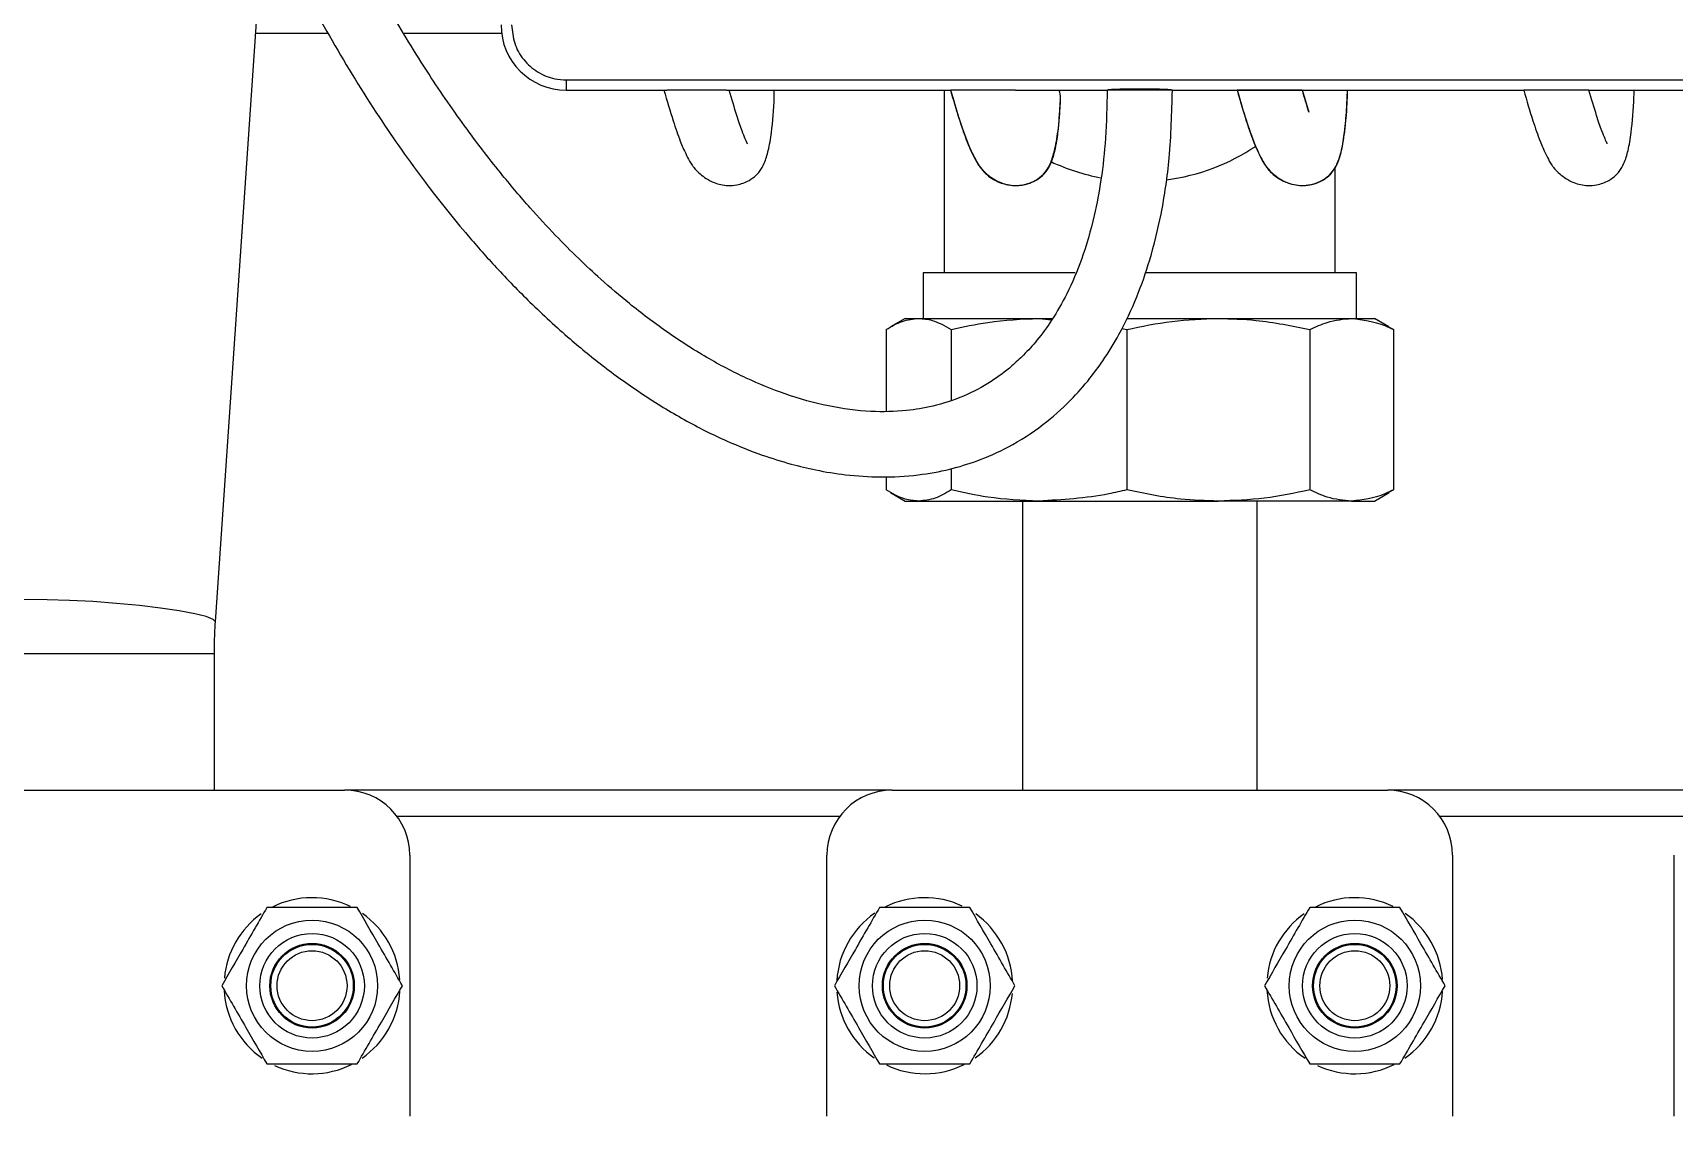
# Model space of a CAD drawing. Extents: x 75 to 2075, y 25 to 1460.
# Drawn here: x 561.2 to 718.6, y 549.5 to 653.3 of the extents above; entities that cross this region are included whole.
import ezdxf

# ---------------------------------------------------------------- set-up
doc = ezdxf.new("R2010")
doc.units = 0
doc.header["$LTSCALE"] = 5
doc.linetypes.add('SLD-KATı', pattern=[0])
doc.layers.get('0').update_dxf_attribs({"linetype": 'CONTINUOUS'})

msp = doc.modelspace()

# ---------------------------------------------------------------- linework, layer by layer
at = {"color": 7, "linetype": 'SLD-KATı'}
for p, q in [((578.736, 596.891), (583.413, 665.351)), ((589.562, 653.28), (582.588, 653.28)), ((606.182, 653.28), (596.836, 653.28)), ((612.377, 648.839), (722.377, 648.839)), ((612.377, 648.839), (612.377, 647.854)), ((612.377, 647.854), (622.013, 647.854)), ((627.741, 647.854), (622.013, 647.854)), ((627.741, 647.854), (649.249, 647.854)), ((648.627, 647.854), (648.627, 630.354)), ((655.472, 647.854), (649.249, 647.854)), ((655.472, 647.854), (664.252, 647.854)), ((670.502, 647.854), (664.252, 647.854)), ((665.502, 647.854), (665.502, 647.941)), ((669.252, 647.941), (669.252, 647.854)), ((670.502, 647.854), (676.719, 647.854)), ((682.965, 647.854), (676.719, 647.854)), ((676.719, 647.854), (682.969, 647.854)), ((676.719, 647.854), (682.969, 647.854)), ((683.615, 645.729), (682.969, 647.854)), ((682.969, 647.854), (704.202, 647.854)), ((710.448, 647.854), (704.202, 647.854)), ((710.452, 647.854), (722.377, 647.854)), ((686.127, 630.354), (686.127, 640.462)), ((646.597, 630.354), (646.597, 625.979)), ((661.169, 630.354), (646.597, 630.354)), ((688.158, 630.354), (667.898, 630.354)), ((688.158, 625.979), (688.158, 630.354)), ((643.056, 624.909), (643.056, 617.104)), ((644.877, 625.979), (643.48, 625.172)), ((644.877, 625.979), (646.175, 625.979)), ((646.175, 625.979), (657.709, 625.979)), ((649.293, 624.909), (649.293, 618.154)), ((657.709, 625.979), (658.948, 625.852)), ((657.709, 625.979), (658.972, 625.979)), ((665.651, 625.014), (666.125, 624.909)), ((666.101, 625.979), (674.907, 625.979)), ((666.125, 624.909), (666.125, 609.549)), ((674.907, 625.979), (687.694, 625.979)), ((683.689, 624.909), (683.689, 609.549)), ((687.694, 625.979), (689.877, 625.979)), ((691.275, 625.172), (689.877, 625.979)), ((691.699, 624.909), (691.254, 625.136)), ((691.699, 624.909), (691.699, 609.549)), ((643.056, 610.819), (643.056, 609.549)), ((649.293, 611.581), (649.293, 609.549)), ((643.474, 609.29), (644.877, 608.479)), ((689.877, 608.479), (691.281, 609.29)), ((691.255, 609.335), (691.699, 609.549)), ((644.877, 608.479), (646.175, 608.479)), ((646.175, 608.479), (657.709, 608.479)), ((656.127, 608.479), (656.127, 580.78)), ((657.709, 608.479), (674.907, 608.479)), ((687.694, 608.479), (674.907, 608.479)), ((678.627, 580.78), (678.627, 608.479)), ((687.694, 608.479), (689.877, 608.479)), ((578.632, 580.78), (578.632, 593.838)), ((543.627, 580.78), (591.127, 580.78)), ((643.627, 580.78), (591.127, 580.78)), ((643.627, 580.78), (691.127, 580.78)), ((724.877, 580.78), (691.127, 580.78)), ((597.377, 574.53), (597.377, 549.53)), ((637.377, 549.53), (637.377, 574.53)), ((697.377, 574.53), (697.377, 549.53)), ((718.627, 549.53), (718.627, 574.53)), ((585.19, 564.949), (585.19, 564.814)), ((643.94, 564.949), (643.94, 564.814)), ((685.19, 564.949), (685.19, 564.814)), ((585.19, 559.246), (585.19, 559.111)), ((643.94, 559.246), (643.94, 559.111)), ((685.19, 559.246), (685.19, 559.111))]:
    msp.add_line(p, q, dxfattribs=at)
at = {"color": 8, "linetype": 'SLD-KATı'}
for p, q in [((578.632, 593.838), (556.132, 593.838)), ((596.127, 578.28), (638.627, 578.28)), ((696.127, 578.28), (719.877, 578.28))]:
    msp.add_line(p, q, dxfattribs=at)
at = {"color": 8, "linetype": 'SLD-KATı', "flags": 128}
msp.add_lwpolyline([(578.736, 596.895), (578.514, 597.141), (577.842, 597.408), (576.746, 597.685), (575.273, 597.961), (573.482, 598.225), (571.447, 598.466), (569.25, 598.673), (566.982, 598.839), (564.736, 598.956), (562.604, 599.021), (560.672, 599.029), (559.021, 598.982), (557.717, 598.88), (556.814, 598.728), (556.349, 598.532), (556.288, 598.424)], dxfattribs=at)
at = {"color": 7, "linetype": 'SLD-KATı'}
for centre, radius in [((588.002, 562.03), 6.289), ((646.752, 562.03), 6.289), ((688.002, 562.03), 6.289), ((588.002, 562.03), 5.014), ((646.752, 562.03), 5.014), ((688.002, 562.03), 5.014), ((588.002, 562.03), 4.053), ((588.002, 562.03), 3.957), ((588.002, 562.03), 3.353), ((646.752, 562.03), 4.053), ((646.752, 562.03), 3.957), ((646.752, 562.03), 3.353), ((688.002, 562.03), 4.053), ((688.002, 562.03), 3.957), ((688.002, 562.03), 3.353)]:
    msp.add_circle(centre, radius, dxfattribs=at)
for centre, radius, start, end in [((612.377, 654.104), 6.25, 180, 270), ((667.377, 659.104), 20, 277.345, 303.9005), ((667.377, 659.104), 20, 244.81466, 259.26663), ((591.127, 574.53), 6.25, 0, 90), ((643.627, 574.53), 6.25, 90, 180), ((691.127, 574.53), 6.25, 0, 90), ((588.002, 562.03), 8.437, 64.17371, 116.63727), ((646.752, 562.03), 8.438, 64.78483, 116.549), ((688.002, 562.03), 8.437, 64.17371, 116.63727), ((588.002, 562.03), 8.438, 125.43094, 175.02142), ((588.002, 562.03), 8.437, 4.15152, 55.03913), ((646.752, 562.03), 8.438, 124.62216, 176.51847), ((646.752, 562.03), 8.438, 2.97273, 54.56906), ((688.002, 562.03), 8.438, 125.0872, 175.02142), ((688.002, 562.03), 8.438, 4.15152, 55.03913), ((588.002, 562.03), 8.438, 182.97273, 235.53526), ((588.002, 562.03), 8.438, 304.62216, 356.51847), ((646.752, 562.03), 8.437, 184.15152, 235.03913), ((646.752, 562.03), 8.438, 305.0872, 355.02142), ((688.002, 562.03), 8.438, 182.97273, 235.53526), ((688.002, 562.03), 8.438, 304.62216, 356.51847), ((588.002, 562.03), 8.438, 244.78483, 296.549), ((646.752, 562.03), 8.438, 244.17371, 296.63727), ((688.002, 562.03), 8.438, 244.78483, 296.549)]:
    msp.add_arc(centre, radius, start, end, dxfattribs=at)
msp.add_ellipse((667.377, 647.854), major_axis=(3.125, 0), ratio=0.0349208, start_param=0, end_param=3.1415927, dxfattribs=at)
for points, knots in [([(563.037, 823.851), (562.846, 820.26), (562.341, 810.756), (561.963, 795.383), (561.939, 778.806), (562.374, 763.543), (563.191, 749.701), (564.47, 736.397), (566.234, 723.709), (568.247, 712.749), (570.337, 703.437), (572.355, 695.657), (574.551, 688.237), (576.913, 681.173), (579.498, 674.273), (582.485, 667.146), (585.937, 659.855), (589.935, 652.43), (594.211, 645.476), (598.601, 639.244), (602.414, 634.484), (605.786, 630.685), (609.027, 627.352), (612.494, 624.165), (616.105, 621.228), (619.753, 618.617), (623.659, 616.23), (627.501, 614.302), (630.934, 612.931), (633.796, 612.035), (636.464, 611.398), (639.333, 610.933), (642.62, 610.721), (645.971, 610.902), (649.054, 611.458), (651.96, 612.338), (654.984, 613.681), (658.01, 615.618), (660.597, 617.903), (662.47, 620.024), (664.021, 622.132), (665.583, 624.687), (667.11, 627.92), (668.465, 631.788), (669.548, 636.238), (670.35, 641.69), (670.448, 645.683), (670.502, 647.854)], [0, 0, 0, 0, 0.0379555, 0.1004589, 0.1613798, 0.2107595, 0.2581222, 0.3031006, 0.3455077, 0.3854035, 0.4123888, 0.4381882, 0.4628683, 0.4864943, 0.5091289, 0.532746, 0.5595729, 0.5852668, 0.6123911, 0.6369534, 0.658055, 0.6711848, 0.6863974, 0.7037038, 0.7179816, 0.7332933, 0.7495302, 0.7655158, 0.7787239, 0.7892521, 0.7981244, 0.808743, 0.8213413, 0.8347721, 0.8462703, 0.8563858, 0.868528, 0.8828273, 0.8953637, 0.9051846, 0.9123235, 0.9223954, 0.9356113, 0.9478229, 0.9623173, 0.9795176, 1, 1, 1, 1]), ([(664.252, 647.854), (664.223, 646.315), (664.169, 643.433), (663.722, 639.414), (662.996, 635.504), (661.93, 631.811), (660.512, 628.469), (659.044, 625.905), (657.625, 623.968), (656.328, 622.53), (654.869, 621.172), (652.982, 619.768), (650.457, 618.438), (647.722, 617.551), (644.745, 617.056), (641.4, 616.982), (637.508, 617.496), (633.499, 618.616), (629.596, 620.209), (625.764, 622.222), (622.022, 624.628), (618.639, 627.187), (615.867, 629.553), (613.511, 631.748), (611.246, 634.022), (608.802, 636.673), (605.946, 640.037), (602.674, 644.28), (599.01, 649.594), (595.274, 655.706), (591.674, 662.375), (587.664, 670.781), (583.613, 680.768), (579.833, 692.105), (576.62, 703.803), (573.966, 715.844), (571.831, 728.411), (570.275, 740.825), (569.226, 753.122), (568.571, 765.352), (568.241, 777.595), (568.177, 791.211), (568.48, 806.204), (568.887, 817.768), (569.265, 823.925), (569.308, 824.633)], [0, 0, 0, 0, 0.0153587, 0.0287684, 0.040538, 0.055652, 0.0682964, 0.0789455, 0.0879116, 0.0953756, 0.1014314, 0.1116459, 0.1244506, 0.1379478, 0.1490078, 0.1635288, 0.1806917, 0.1980726, 0.2139291, 0.2301039, 0.2474382, 0.2634143, 0.2762894, 0.2864558, 0.2974534, 0.3098735, 0.3238256, 0.3427713, 0.3643738, 0.388911, 0.4145316, 0.4400164, 0.4818081, 0.5221467, 0.560258, 0.6050281, 0.6488824, 0.6930793, 0.7372581, 0.7810954, 0.8257669, 0.8711671, 0.931031, 0.9920596, 1, 1, 1, 1]), ([(607.143, 654.104), (607.198, 653.509), (607.31, 652.317), (608.224, 650.729), (609.571, 649.538), (611.046, 648.923), (612.007, 648.862), (612.377, 648.839)], [0, 0, 0, 0, 0.2176176, 0.4353007, 0.6519371, 0.8657341, 1, 1, 1, 1]), ([(621.752, 647.854), (622.044, 646.841), (622.555, 645.066), (623.255, 643.093), (623.779, 641.858), (624.147, 641.143), (624.377, 640.769), (624.49, 640.602), (624.55, 640.521), (624.763, 640.249), (625.18, 639.826), (625.855, 639.333), (626.744, 638.885), (627.629, 638.679), (628.862, 638.762), (629.844, 639.113), (630.581, 639.673), (631.034, 640.203), (631.436, 640.938), (631.799, 642.12), (632.133, 644.192), (632.298, 646.129), (632.331, 647.648), (632.336, 647.854)], [0, 0, 0, 0, 0.1083297, 0.1897447, 0.2499349, 0.2917421, 0.3161874, 0.3220107, 0.3237837, 0.3267781, 0.3546387, 0.3797697, 0.4130007, 0.4691083, 0.4994294, 0.5420619, 0.5721005, 0.5986509, 0.652031, 0.7274662, 0.8184862, 0.9753859, 1, 1, 1, 1]), ([(629.741, 642.726), (629.742, 642.725), (629.774, 642.714), (629.687, 642.845), (629.546, 643.186), (629.214, 644.009), (628.7, 645.504), (628.254, 647.006), (628.002, 647.854)], [0, 0, 0, 0, 0.0035226, 0.0981657, 0.2372291, 0.4266596, 0.6760579, 1, 1, 1, 1]), ([(649.235, 647.854), (649.527, 646.841), (650.039, 645.066), (650.738, 643.093), (651.263, 641.858), (651.63, 641.143), (651.86, 640.769), (651.973, 640.602), (652.033, 640.521), (652.246, 640.249), (652.663, 639.826), (653.338, 639.333), (654.227, 638.885), (655.112, 638.679), (656.345, 638.762), (657.328, 639.113), (658.064, 639.673), (658.517, 640.203), (658.919, 640.937), (659.281, 642.125), (659.608, 644.049), (659.711, 645.792), (659.773, 646.846)], [0, 0, 0, 0, 0.11314604, 0.19818079, 0.26104701, 0.30471301, 0.33024531, 0.33632725, 0.33817921, 0.34130669, 0.37040633, 0.39665465, 0.4313629, 0.48996493, 0.52163433, 0.56616209, 0.59753632, 0.62526712, 0.68102057, 0.75980957, 0.8548764, 1, 1, 1, 1]), ([(649.235, 647.854), (649.546, 646.777), (650.097, 644.869), (650.883, 642.723), (651.527, 641.334), (652.061, 640.469), (652.502, 639.946), (652.957, 639.524), (653.883, 638.971), (655.114, 638.677), (656.33, 638.749), (657.764, 639.288), (658.86, 640.595), (659.218, 641.899), (659.512, 643.456), (659.659, 644.898), (659.742, 646.003), (659.773, 646.668), (659.785, 646.926)], [0, 0, 0, 0, 0.1194821, 0.2117221, 0.2835093, 0.3383724, 0.3776391, 0.4029034, 0.432224, 0.4737988, 0.5210948, 0.5648902, 0.6566932, 0.7540905, 0.8401855, 0.9104836, 0.9651844, 1, 1, 1, 1]), ([(649.235, 647.854), (649.5, 646.933), (649.969, 645.299), (650.618, 643.419), (651.171, 642.055), (651.556, 641.272), (651.836, 640.81), (651.931, 640.663), (652.01, 640.554), (652.153, 640.371), (652.481, 640.006), (653.157, 639.44), (654.013, 638.971), (654.895, 638.738), (655.582, 638.701), (656.207, 638.775), (657.003, 638.97), (657.752, 639.397), (658.272, 639.91), (658.557, 640.314), (658.932, 641.072), (659.295, 642.343), (659.616, 644.267), (659.721, 645.971), (659.777, 646.882)], [0, 0, 0, 0, 0.10240231, 0.18169232, 0.24247725, 0.3042082, 0.32271223, 0.33314145, 0.33546016, 0.33895314, 0.35482831, 0.38432841, 0.42936853, 0.47215387, 0.50252568, 0.52089607, 0.53654476, 0.5898164, 0.60920605, 0.64459365, 0.70022259, 0.77800682, 0.88143526, 1, 1, 1, 1]), ([(659.756, 646.885), (659.77, 646.96), (659.833, 647.286), (659.721, 647.607), (659.635, 647.854)], [0, 0, 0, 0, 0.2301804, 1, 1, 1, 1]), ([(676.719, 647.854), (677.011, 646.841), (677.522, 645.066), (678.221, 643.093), (678.746, 641.858), (679.114, 641.143), (679.343, 640.769), (679.456, 640.602), (679.516, 640.521), (679.729, 640.249), (680.146, 639.826), (680.822, 639.333), (681.71, 638.885), (682.596, 638.679), (683.828, 638.762), (684.811, 639.113), (685.547, 639.673), (686, 640.203), (686.402, 640.938), (686.766, 642.12), (687.099, 644.192), (687.265, 646.129), (687.298, 647.648), (687.302, 647.854)], [0, 0, 0, 0, 0.10832972, 0.18974467, 0.24993481, 0.29174211, 0.31618748, 0.32201071, 0.32378373, 0.32677813, 0.35463892, 0.37976991, 0.41300071, 0.46910818, 0.49942948, 0.5420618, 0.57210049, 0.59865094, 0.65203103, 0.72746616, 0.81848631, 0.97538593, 1, 1, 1, 1]), ([(676.719, 647.854), (677.025, 646.793), (677.559, 644.938), (678.29, 642.904), (678.878, 641.558), (679.283, 640.843), (679.581, 640.414), (680.109, 639.782), (681.17, 639.044), (682.346, 638.726), (683.208, 638.702), (683.995, 638.834), (684.665, 639.07), (685.443, 639.554), (686.022, 640.22), (686.521, 641.186), (686.826, 642.413), (687.107, 644.381), (687.246, 646.194), (687.289, 647.41), (687.304, 647.854)], [0, 0, 0, 0, 0.11388283, 0.1991587, 0.26220876, 0.32129788, 0.33634951, 0.35245708, 0.4044879, 0.4551643, 0.4874202, 0.50668437, 0.5319803, 0.56608714, 0.60700193, 0.65257166, 0.75062996, 0.84801102, 0.94447013, 1, 1, 1, 1]), ([(676.719, 647.854), (676.96, 647.009), (677.395, 645.491), (677.994, 643.703), (678.472, 642.465), (678.843, 641.641), (679.132, 641.102), (679.363, 640.709), (679.897, 639.994), (680.759, 639.315), (681.699, 638.895), (682.504, 638.731), (683.077, 638.709), (683.75, 638.777), (684.588, 639.006), (685.585, 639.636), (686.234, 640.551), (686.529, 641.322), (686.808, 642.387), (687.044, 643.937), (687.218, 645.776), (687.272, 647.225), (687.296, 647.854)], [0, 0, 0, 0, 0.0905862, 0.1628124, 0.2201723, 0.2649009, 0.2981703, 0.3220672, 0.3486117, 0.3854718, 0.4237301, 0.455275, 0.4783452, 0.4926649, 0.5230017, 0.5701843, 0.6233254, 0.676461, 0.7412597, 0.8222859, 0.9228023, 1, 1, 1, 1]), ([(683.615, 645.729), (683.601, 645.769), (683.401, 646.365), (683.177, 647.136), (682.969, 647.854)], [0, 0, 0, 0, 0.0684773, 1, 1, 1, 1]), ([(704.202, 647.854), (704.494, 646.841), (705.005, 645.066), (705.705, 643.093), (706.229, 641.858), (706.597, 641.143), (706.827, 640.769), (706.939, 640.602), (707, 640.521), (707.213, 640.249), (707.63, 639.826), (708.305, 639.333), (709.193, 638.885), (710.079, 638.679), (711.312, 638.762), (712.294, 639.113), (713.03, 639.673), (713.483, 640.203), (713.886, 640.938), (714.249, 642.12), (714.583, 644.192), (714.748, 646.129), (714.781, 647.648), (714.785, 647.854)], [0, 0, 0, 0, 0.1083297, 0.1897446, 0.2499348, 0.2917421, 0.3161875, 0.3220107, 0.3237837, 0.3267781, 0.3546389, 0.3797698, 0.4130007, 0.4691082, 0.4994295, 0.5420618, 0.5721005, 0.5986509, 0.6520311, 0.7274663, 0.8184863, 0.975386, 1, 1, 1, 1]), ([(712.191, 642.726), (712.192, 642.725), (712.224, 642.714), (712.137, 642.845), (711.995, 643.186), (711.663, 644.009), (711.15, 645.504), (710.704, 647.006), (710.452, 647.854)], [0, 0, 0, 0, 0.003523, 0.0981657, 0.2372295, 0.4266591, 0.676058, 1, 1, 1, 1]), ([(643.056, 624.909), (643.568, 625.214), (644.597, 625.827), (645.647, 625.928), (646.175, 625.979)], [0, 0, 0, 0, 0.4971668, 1, 1, 1, 1]), ([(646.175, 625.979), (646.605, 625.945), (647.654, 625.863), (648.686, 625.263), (649.293, 624.909)], [0, 0, 0, 0, 0.4104024, 1, 1, 1, 1]), ([(649.293, 624.909), (650.459, 625.171), (653.235, 625.795), (656.067, 625.911), (657.709, 625.979)], [0, 0, 0, 0, 0.4200471, 1, 1, 1, 1]), ([(666.125, 624.909), (667.566, 625.214), (670.466, 625.827), (673.421, 625.928), (674.907, 625.979)], [0, 0, 0, 0, 0.4971663, 1, 1, 1, 1]), ([(674.907, 625.979), (676.119, 625.945), (679.074, 625.863), (681.978, 625.263), (683.689, 624.909)], [0, 0, 0, 0, 0.4104018, 1, 1, 1, 1]), ([(683.689, 624.909), (684.244, 625.171), (685.565, 625.795), (686.913, 625.911), (687.694, 625.979)], [0, 0, 0, 0, 0.4200468, 1, 1, 1, 1]), ([(687.694, 625.979), (688.762, 625.854), (690.109, 625.695), (691.425, 625.044), (691.699, 624.909)], [0, 0, 0, 0, 0.7922842, 1, 1, 1, 1]), ([(646.175, 608.479), (645.744, 608.513), (644.695, 608.596), (643.664, 609.196), (643.056, 609.549)], [0, 0, 0, 0, 0.4104024, 1, 1, 1, 1]), ([(649.293, 609.549), (648.782, 609.245), (647.752, 608.631), (646.702, 608.53), (646.175, 608.479)], [0, 0, 0, 0, 0.4971669, 1, 1, 1, 1]), ([(657.709, 608.479), (656.067, 608.547), (653.235, 608.664), (650.459, 609.287), (649.293, 609.549)], [0, 0, 0, 0, 0.5799526, 1, 1, 1, 1]), ([(666.125, 609.549), (665.55, 609.414), (662.784, 608.763), (659.952, 608.605), (657.709, 608.479)], [0, 0, 0, 0, 0.207716, 1, 1, 1, 1]), ([(674.907, 608.479), (673.694, 608.513), (670.74, 608.596), (667.836, 609.196), (666.125, 609.549)], [0, 0, 0, 0, 0.4104023, 1, 1, 1, 1]), ([(683.689, 609.549), (682.248, 609.245), (679.348, 608.631), (676.393, 608.53), (674.907, 608.479)], [0, 0, 0, 0, 0.4971672, 1, 1, 1, 1]), ([(687.694, 608.479), (686.913, 608.547), (685.565, 608.664), (684.244, 609.287), (683.689, 609.549)], [0, 0, 0, 0, 0.5799529, 1, 1, 1, 1]), ([(691.699, 609.549), (691.425, 609.414), (690.109, 608.763), (688.762, 608.605), (687.694, 608.479)], [0, 0, 0, 0, 0.207716, 1, 1, 1, 1]), ([(578.632, 593.838), (578.636, 594.33), (578.644, 595.352), (578.705, 596.366), (578.736, 596.891)], [0, 0, 0, 0, 0.482086, 1, 1, 1, 1]), ([(583.672, 569.53), (583.297, 568.879), (582.537, 567.564), (581.063, 565.012), (580.009, 563.185), (579.342, 562.03)], [0, 0, 0, 0, 0.2648608, 0.5354677, 1, 1, 1, 1]), ([(592.332, 569.53), (591.276, 569.53), (588.778, 569.53), (585.793, 569.53), (584.02, 569.53), (583.672, 569.53)], [0, 0, 0, 0, 0.3706041, 0.8765855, 1, 1, 1, 1]), ([(596.663, 562.03), (596.287, 562.681), (595.528, 563.996), (594.054, 566.548), (592.999, 568.375), (592.332, 569.53)], [0, 0, 0, 0, 0.2648608, 0.5354677, 1, 1, 1, 1]), ([(642.422, 569.53), (642.047, 568.879), (641.287, 567.564), (639.813, 565.012), (638.759, 563.185), (638.092, 562.03)], [0, 0, 0, 0, 0.2648608, 0.5354671, 1, 1, 1, 1]), ([(651.082, 569.53), (650.026, 569.53), (647.528, 569.53), (644.543, 569.53), (642.77, 569.53), (642.422, 569.53)], [0, 0, 0, 0, 0.3706041, 0.8765855, 1, 1, 1, 1]), ([(655.413, 562.03), (655.037, 562.681), (654.278, 563.996), (652.804, 566.548), (651.749, 568.375), (651.082, 569.53)], [0, 0, 0, 0, 0.2648613, 0.5354677, 1, 1, 1, 1]), ([(683.672, 569.53), (683.297, 568.879), (682.537, 567.564), (681.063, 565.012), (680.009, 563.185), (679.342, 562.03)], [0, 0, 0, 0, 0.2648609, 0.5354674, 1, 1, 1, 1]), ([(692.332, 569.53), (691.276, 569.53), (688.778, 569.53), (685.793, 569.53), (684.02, 569.53), (683.672, 569.53)], [0, 0, 0, 0, 0.3706041, 0.8765855, 1, 1, 1, 1]), ([(696.663, 562.03), (696.287, 562.681), (695.528, 563.996), (694.054, 566.548), (692.999, 568.375), (692.332, 569.53)], [0, 0, 0, 0, 0.2648613, 0.5354677, 1, 1, 1, 1]), ([(579.342, 562.03), (579.718, 561.379), (580.477, 560.064), (581.951, 557.512), (583.006, 555.685), (583.672, 554.53)], [0, 0, 0, 0, 0.2648608, 0.5354677, 1, 1, 1, 1]), ([(592.332, 554.53), (592.708, 555.181), (593.467, 556.496), (594.941, 559.048), (595.996, 560.875), (596.663, 562.03)], [0, 0, 0, 0, 0.2648608, 0.5354677, 1, 1, 1, 1]), ([(638.092, 562.03), (638.468, 561.379), (639.227, 560.064), (640.701, 557.512), (641.756, 555.685), (642.422, 554.53)], [0, 0, 0, 0, 0.2648613, 0.5354677, 1, 1, 1, 1]), ([(651.082, 554.53), (651.458, 555.181), (652.217, 556.496), (653.691, 559.048), (654.746, 560.875), (655.413, 562.03)], [0, 0, 0, 0, 0.2648613, 0.5354671, 1, 1, 1, 1]), ([(679.342, 562.03), (679.718, 561.379), (680.477, 560.064), (681.951, 557.512), (683.006, 555.685), (683.672, 554.53)], [0, 0, 0, 0, 0.2648609, 0.5354674, 1, 1, 1, 1]), ([(692.332, 554.53), (692.708, 555.181), (693.467, 556.496), (694.941, 559.048), (695.996, 560.875), (696.663, 562.03)], [0, 0, 0, 0, 0.2648613, 0.5354677, 1, 1, 1, 1]), ([(583.672, 554.53), (584.02, 554.53), (585.793, 554.53), (588.778, 554.53), (591.276, 554.53), (592.332, 554.53)], [0, 0, 0, 0, 0.1234145, 0.6293959, 1, 1, 1, 1]), ([(642.422, 554.53), (642.77, 554.53), (644.543, 554.53), (647.528, 554.53), (650.026, 554.53), (651.082, 554.53)], [0, 0, 0, 0, 0.1234145, 0.6293959, 1, 1, 1, 1]), ([(683.672, 554.53), (684.02, 554.53), (685.793, 554.53), (688.778, 554.53), (691.276, 554.53), (692.332, 554.53)], [0, 0, 0, 0, 0.1234145, 0.6293959, 1, 1, 1, 1])]:
    msp.add_open_spline(points, degree=3, knots=knots, dxfattribs=at)

doc.saveas('drawing.dxf')
